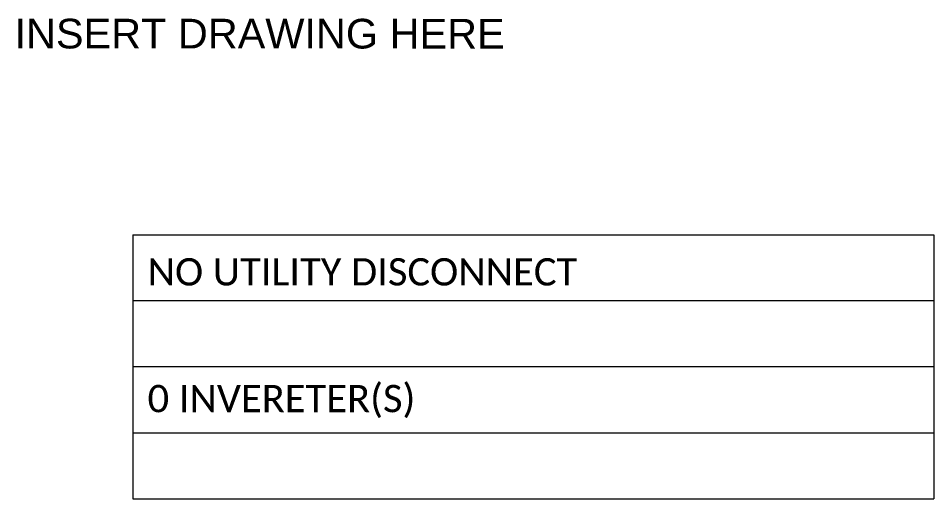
# Model space of a CAD drawing. Header units: feet. Extents: x -13431 to 10063, y 10370 to 29871.
# Drawn here: x 7022 to 7744, y 17193 to 17572 of the extents above; entities that cross this region are included whole.
import ezdxf

# ---------------------------------------------------------------- set-up
doc = ezdxf.new("R2010")
doc.units = ezdxf.units.FT
doc.header["$MEASUREMENT"] = 0
doc.layers.add('LOCKED (NO PRINT)', color=7, linetype='Continuous', plot=False)
doc.styles.get("Standard").update_dxf_attribs({"font": 'calibri.ttf'})
doc.styles.add('TITLE BBLOCK TEXT', font='ARIALUNI.TTF')

# ---------------------------------------------------------------- blocks, each defined once
blk = doc.blocks.new('*T69')
at = {"layer": 'Defpoints', "color": 8, "linetype": 'ByBlock', "lineweight": 0, "transparency": 16777216}
for p, q in [((0, 0), (631.64, 0)), ((0, 0), (0, -208.11)), ((631.64, 0), (631.64, -208.11)), ((0, -51.9), (631.64, -51.9)), ((0, -103.8), (631.64, -103.8)), ((0, -156.21), (631.64, -156.21)), ((0, -208.11), (631.64, -208.11))]:
    blk.add_line(p, q, dxfattribs=at)
at = {"color": 0, "transparency": 16777216, "char_height": 21.5061, "width": 608.4089, "attachment_point": 7}
for s, insert in [('{\\fCalibri|b0|i0|c0;NO UTILITY DISCONNECT', (11.61, -40.29)), ('{\\fCalibri|b0|i0|c0;', (11.61, -92.19)), ('{\\fCalibri|b0|i0|c0;0 INVERETER(S)', (11.61, -144.6)), ('{\\fCalibri|b0|i0|c0;', (11.61, -196.5))]:
    blk.add_mtext(s, dxfattribs=dict(at, insert=insert))

msp = doc.modelspace()

# ---------------------------------------------------------------- block references
msp.add_blockref('*T69', (7112.66, 17401.07))

# ---------------------------------------------------------------- texts
at = {"layer": 'LOCKED (NO PRINT)', "color": 2, "style": 'TITLE BBLOCK TEXT'}
msp.add_text('INSERT DRAWING HERE', height=23.3887, rotation=359.98856, dxfattribs=at).set_placement((7019.29, 17547.9))

doc.saveas('drawing.dxf')
